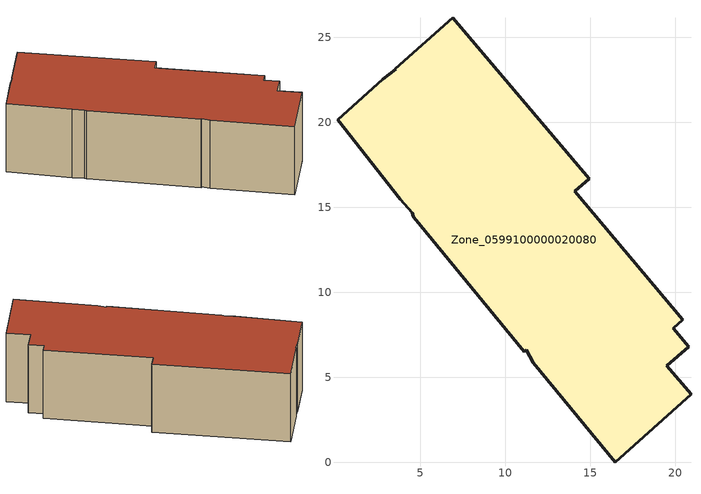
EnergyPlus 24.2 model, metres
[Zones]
Zone_0599100000020080
 floor ground (C_G): 11.12,6.51 4.62,14.42 4.6,14.47 4.52,14.67 3.81,15.48 0.13,20.16 2.81,22.52 3.55,23.11 3.52,23.15 6.9,26.14 14.95,16.66 14.09,15.95 20.45,8.37 19.88,7.88 20.8,6.8 19.49,5.67 20.93,4 16.47,0 11.66,5.86 11.24,6.61 z0
 wall outside (C_F): 16.47,0 20.93,4 19.49,5.67 20.8,6.8 19.88,7.88 20.45,8.37 14.09,15.95 14.95,16.66 6.9,26.14 3.52,23.15 3.55,23.11 2.81,22.52 0.13,20.16 3.81,15.48 4.52,14.67 4.6,14.47 4.62,14.42 11.12,6.51 11.24,6.61 11.66,5.86 16.47,0 z0:7.01
 roof outside (C_R): 4.62,14.42 11.12,6.51 11.24,6.61 11.66,5.86 16.47,0 20.93,4 19.49,5.67 20.8,6.8 19.88,7.88 20.45,8.37 14.09,15.95 14.95,16.66 6.9,26.14 3.52,23.15 3.55,23.11 2.81,22.52 0.13,20.16 3.81,15.48 4.52,14.67 4.6,14.47 z7.01
[BUILDING]
Pand.0599100000020080: North Axis=0; Terrain=City; Loads Convergence Tolerance Value=0.04; Temperature Convergence Tolerance Value=0.4; Solar Distribution=FullExterior; Maximum Number of Warmup Days=25; Minimum Number of Warmup Days=1
[Site:Location]
Rotterdam.The.Hague.AP_ZH_NLD Design_Conditions: Latitude=51.96; Longitude=4.45; Time Zone=1; Elevation=-4.5
[SITE:GROUNDTEMPERATURE:BUILDINGSURFACE]
18, 18, 18, 18, 18, 18, 18, 18, 18, 18, 18, 18
[MATERIAL] Thermal Absorptance=0.9; Solar Absorptance=0.7; Visible Absorptance=0.7
Name | Roughness | Thickness | Conductivity | Density | Specific Heat
G.D.1965 | MediumSmooth | 0.15 | 1 | 540 | 1210
F.D.1965 | Rough | 0.3 | 0.857143 | 1920 | 840
R.D.1965 | MediumRough | 0.2 | 0.08 | 1500 | 1000
[CONSTRUCTION]
C_G: G.D.1965
C_F: F.D.1965
C_R: R.D.1965
[ZONE]
Zone_0599100000020080: Type=1; Multiplier=1; Ceiling Height=Autocalculate; Volume=Autocalculate; Floor Area=autocalculate; Part of Total Floor Area=Yes
[ZONEINFILTRATION:DESIGNFLOWRATE]
Infil_Zone_0599100000020080: Zone or ZoneList or Space or SpaceList=Zone_0599100000020080; Schedule=AlwaysOn; Design Flow Rate Calculation Method=Flow/Area; Flow Rate per Floor Area=0.0042; Constant Term Coefficient=1; Temperature Term Coefficient=0; Velocity Term Coefficient=0; Velocity Squared Term Coefficient=0
[HVACTEMPLATE:ZONE:IDEALLOADSAIRSYSTEM]
Zone_0599100000020080: Maximum Heating Supply Air Temperature=50; Minimum Cooling Supply Air Temperature=13; Maximum Heating Supply Air Humidity Ratio=0.0156; Minimum Cooling Supply Air Humidity Ratio=0.0077; Heating Limit=NoLimit; Cooling Limit=NoLimit; Dehumidification Control Type=ConstantSensibleHeatRatio; Cooling Sensible Heat Ratio=0.7; Dehumidification Setpoint=60; Humidification Control Type=None; Humidification Setpoint=30; Outdoor Air Method=None; Outdoor Air Flow Rate per Person=0.00944; Outdoor Air Flow Rate per Zone Floor Area=0; Outdoor Air Flow Rate per Zone=0; Demand Controlled Ventilation Type=None; Outdoor Air Economizer Type=NoEconomizer; Heat Recovery Type=None; Sensible Heat Recovery Effectiveness=0.7; Latent Heat Recovery Effectiveness=0.65
[ZONECONTROL:THERMOSTAT]
ThermostatControl_Zone_0599100000020080: Zone or ZoneList=Zone_0599100000020080; Control Type Schedule=DualSetpointControlType; Control 1=Thermostat_Zone_0599100000020080; Temperature Difference Between Cutout And Setpoint=0
[THERMOSTATSETPOINT:DUALSETPOINT]
Thermostat_Zone_0599100000020080: Heating Setpoint Temperature Schedule=HeatingSetpoint_Zone_0599100000020080; Cooling Setpoint Temperature Schedule=CoolingSetpoint_Zone_0599100000020080
[SCHEDULE:COMPACT]
HeatingSetpoint_Zone_0599100000020080: Through: 12/31, For: AllDays, Until: 24:00, 21
CoolingSetpoint_Zone_0599100000020080: Through: 12/31, For: AllDays, Until: 24:00, 24
DualSetpointControlType: Through: 12/31, For: AllDays, Until: 24:00, 4
AlwaysOn: Through: 12/31, For: AllDays, Until: 24:00, 1
